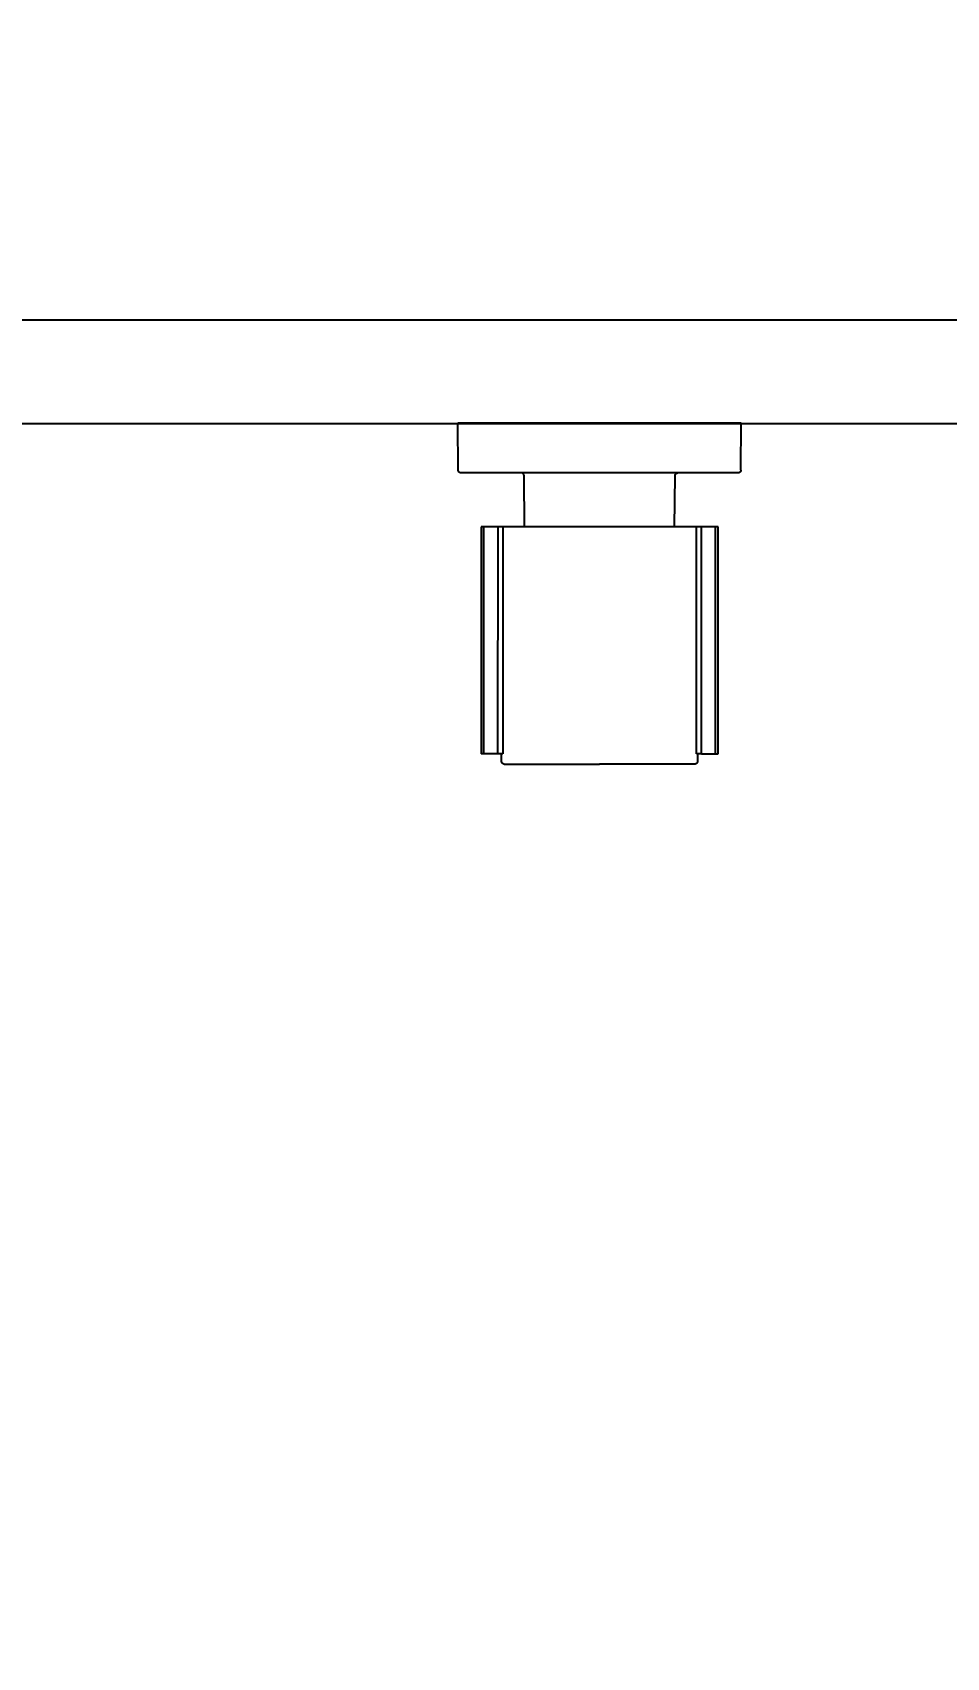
# Model space of a CAD drawing. Header units: metres. Extents: x 198 to 412, y -54 to 17.
# Drawn here: x 258.7554 to 258.9327, y -1.9623 to -1.647 of the extents above; entities that cross this region are included whole.
import ezdxf

# ---------------------------------------------------------------- set-up
doc = ezdxf.new("R2010")
doc.units = ezdxf.units.M
doc.header["$LTSCALE"] = 10
for name, color, linetype in [('02', 2, 'Continuous'), ('A-MUROS', 6, 'Continuous'), ('A-Revoques', 1, 'Continuous'), ('TCOTA', 1, 'Continuous'), ('TM-REVEST', 252, 'Continuous')]:
    doc.layers.add(name, color=color, linetype=linetype)
doc.styles.add('ARIAL', font='arial.ttf')
doc.dimstyles.new('ST-COTA-25', dxfattribs={"dimscale": 0.25, "dimtxt": 0.18, "dimasz": 0.1, "dimexe": 0.18, "dimexo": 0.0625, "dimgap": 0.09, "dimtad": 1, "dimzin": 4, "dimdsep": 46, "dimtxsty": 'ARIAL', "dimblk1": 'COTA_N', "dimblk2": 'COTA_N', "dimsah": 1, "dimcen": 0.09, "dimclrd": 8, "dimclre": 8, "dimclrt": 1, "dimadec": 0, "dimazin": 0, "dimtfac": 1, "dimtix": 1, "dimtmove": 0, "dimatfit": 3, "dimldrblk": 'COTA_N', "dimfxl": 0.18, "dimtolj": 1, "dimtzin": 0, "dimarcsym": 0})

# ---------------------------------------------------------------- blocks, each defined once
blk = doc.blocks.new('A$C4ADF6893')
for p, q in [((-0.1285, 0), (-0.101, 0)), ((-0.12842, -0.0092), (-0.1285, 0)), ((-0.101, 0), (-0.0735, 0)), ((-0.07358, -0.0092), (-0.0735, 0)), ((-0.12842, -0.00922), (-0.12842, -0.0092)), ((-0.12842, -0.00924), (-0.12842, -0.00922)), ((-0.12842, -0.00926), (-0.12842, -0.00924)), ((-0.12841, -0.00927), (-0.12842, -0.00926)), ((-0.12841, -0.00929), (-0.12841, -0.00927)), ((-0.12841, -0.00931), (-0.12841, -0.00929)), ((-0.1284, -0.00932), (-0.12841, -0.00931)), ((-0.1284, -0.00934), (-0.1284, -0.00932)), ((-0.12839, -0.00936), (-0.1284, -0.00934)), ((-0.12839, -0.00937), (-0.12839, -0.00936)), ((-0.12838, -0.00939), (-0.12839, -0.00937)), ((-0.12838, -0.00941), (-0.12838, -0.00939)), ((-0.12837, -0.00942), (-0.12838, -0.00941)), ((-0.12836, -0.00944), (-0.12837, -0.00942)), ((-0.12835, -0.00945), (-0.12836, -0.00944)), ((-0.12834, -0.00947), (-0.12835, -0.00945)), ((-0.07365, -0.00945), (-0.07366, -0.00947)), ((-0.07364, -0.00944), (-0.07365, -0.00945)), ((-0.07363, -0.00942), (-0.07364, -0.00944)), ((-0.07362, -0.00941), (-0.07363, -0.00942)), ((-0.07361, -0.00937), (-0.07362, -0.00939)), ((-0.07362, -0.00939), (-0.07362, -0.00941)), ((-0.0736, -0.00934), (-0.07361, -0.00936)), ((-0.07361, -0.00936), (-0.07361, -0.00937)), ((-0.07359, -0.00931), (-0.0736, -0.00932)), ((-0.0736, -0.00932), (-0.0736, -0.00934)), ((-0.07358, -0.00926), (-0.07359, -0.00927)), ((-0.07359, -0.00927), (-0.07359, -0.00929)), ((-0.07359, -0.00929), (-0.07359, -0.00931)), ((-0.07358, -0.0092), (-0.07358, -0.00922)), ((-0.07358, -0.00922), (-0.07358, -0.00924)), ((-0.07358, -0.00924), (-0.07358, -0.00926)), ((-0.12833, -0.00948), (-0.12834, -0.00947)), ((-0.12832, -0.0095), (-0.12833, -0.00948)), ((-0.12831, -0.00951), (-0.12832, -0.0095)), ((-0.1283, -0.00952), (-0.12831, -0.00951)), ((-0.12829, -0.00954), (-0.1283, -0.00952)), ((-0.12828, -0.00955), (-0.12829, -0.00954)), ((-0.12827, -0.00956), (-0.12828, -0.00955)), ((-0.12825, -0.00957), (-0.12827, -0.00956)), ((-0.12824, -0.00958), (-0.12825, -0.00957)), ((-0.12823, -0.0096), (-0.12824, -0.00958)), ((-0.12821, -0.00961), (-0.12823, -0.0096)), ((-0.1282, -0.00962), (-0.12821, -0.00961)), ((-0.12818, -0.00962), (-0.1282, -0.00962)), ((-0.12817, -0.00963), (-0.12818, -0.00962)), ((-0.12815, -0.00964), (-0.12817, -0.00963)), ((-0.12814, -0.00965), (-0.12815, -0.00964)), ((-0.12812, -0.00966), (-0.12814, -0.00965)), ((-0.12811, -0.00966), (-0.12812, -0.00966)), ((-0.12809, -0.00967), (-0.12811, -0.00966)), ((-0.12807, -0.00968), (-0.12809, -0.00967)), ((-0.12806, -0.00968), (-0.12807, -0.00968)), ((-0.12804, -0.00969), (-0.12806, -0.00968)), ((-0.12802, -0.00969), (-0.12804, -0.00969)), ((-0.12801, -0.00969), (-0.12802, -0.00969)), ((-0.12799, -0.0097), (-0.12801, -0.00969)), ((-0.12797, -0.0097), (-0.12799, -0.0097)), ((-0.12795, -0.0097), (-0.12797, -0.0097)), ((-0.12794, -0.0097), (-0.12795, -0.0097)), ((-0.12792, -0.0097), (-0.12794, -0.0097)), ((-0.101, -0.0097), (-0.12792, -0.0097)), ((-0.11619, -0.0097), (-0.11621, -0.0097)), ((-0.11617, -0.0097), (-0.11619, -0.0097)), ((-0.11615, -0.00971), (-0.11617, -0.0097)), ((-0.11613, -0.00971), (-0.11615, -0.00971)), ((-0.11611, -0.00972), (-0.11613, -0.00971)), ((-0.11609, -0.00972), (-0.11611, -0.00972)), ((-0.11607, -0.00973), (-0.11609, -0.00972)), ((-0.11605, -0.00973), (-0.11607, -0.00973)), ((-0.11603, -0.00974), (-0.11605, -0.00973)), ((-0.11601, -0.00975), (-0.11603, -0.00974)), ((-0.11599, -0.00976), (-0.11601, -0.00975)), ((-0.11597, -0.00976), (-0.11599, -0.00976)), ((-0.11595, -0.00977), (-0.11597, -0.00976)), ((-0.11594, -0.00978), (-0.11595, -0.00977)), ((-0.11592, -0.00979), (-0.11594, -0.00978)), ((-0.1159, -0.00981), (-0.11592, -0.00979)), ((-0.11589, -0.00982), (-0.1159, -0.00981)), ((-0.11587, -0.00983), (-0.11589, -0.00982)), ((-0.11585, -0.00984), (-0.11587, -0.00983)), ((-0.11584, -0.00986), (-0.11585, -0.00984)), ((-0.11582, -0.00987), (-0.11584, -0.00986)), ((-0.11581, -0.00989), (-0.11582, -0.00987)), ((-0.11579, -0.0099), (-0.11581, -0.00989)), ((-0.11578, -0.00992), (-0.11579, -0.0099)), ((-0.11577, -0.00993), (-0.11578, -0.00992)), ((-0.11576, -0.00995), (-0.11577, -0.00993)), ((-0.11574, -0.00997), (-0.11576, -0.00995)), ((-0.11573, -0.00998), (-0.11574, -0.00997)), ((-0.11572, -0.01), (-0.11573, -0.00998)), ((-0.11571, -0.01002), (-0.11572, -0.01)), ((-0.1157, -0.01004), (-0.11571, -0.01002)), ((-0.1157, -0.01006), (-0.1157, -0.01004)), ((-0.11569, -0.01007), (-0.1157, -0.01006)), ((-0.11568, -0.01009), (-0.11569, -0.01007)), ((-0.11567, -0.01011), (-0.11568, -0.01009)), ((-0.11567, -0.01013), (-0.11567, -0.01011)), ((-0.11566, -0.01015), (-0.11567, -0.01013)), ((-0.11566, -0.01017), (-0.11566, -0.01015)), ((-0.11565, -0.01019), (-0.11566, -0.01017)), ((-0.11565, -0.01021), (-0.11565, -0.01019)), ((-0.11565, -0.01023), (-0.11565, -0.01021)), ((-0.11564, -0.01025), (-0.11565, -0.01023)), ((-0.11564, -0.01027), (-0.11564, -0.01025)), ((-0.11564, -0.01029), (-0.11564, -0.01027)), ((-0.11556, -0.0202), (-0.11564, -0.01029)), ((-0.07408, -0.0097), (-0.101, -0.0097)), ((-0.08644, -0.0202), (-0.08636, -0.01029)), ((-0.08636, -0.01025), (-0.08635, -0.01023)), ((-0.08636, -0.01027), (-0.08636, -0.01025)), ((-0.08636, -0.01029), (-0.08636, -0.01027)), ((-0.08635, -0.01019), (-0.08634, -0.01017)), ((-0.08635, -0.01021), (-0.08635, -0.01019)), ((-0.08635, -0.01023), (-0.08635, -0.01021)), ((-0.08634, -0.01015), (-0.08633, -0.01013)), ((-0.08634, -0.01017), (-0.08634, -0.01015)), ((-0.08633, -0.01011), (-0.08632, -0.01009)), ((-0.08633, -0.01013), (-0.08633, -0.01011)), ((-0.08632, -0.01009), (-0.08631, -0.01007)), ((-0.08631, -0.01007), (-0.0863, -0.01006)), ((-0.0863, -0.01004), (-0.08629, -0.01002)), ((-0.0863, -0.01006), (-0.0863, -0.01004)), ((-0.08629, -0.01002), (-0.08628, -0.01)), ((-0.08628, -0.01), (-0.08627, -0.00998)), ((-0.08627, -0.00998), (-0.08626, -0.00997)), ((-0.08626, -0.00997), (-0.08624, -0.00995)), ((-0.08624, -0.00995), (-0.08623, -0.00993)), ((-0.08623, -0.00993), (-0.08622, -0.00992)), ((-0.08622, -0.00992), (-0.08621, -0.0099)), ((-0.08621, -0.0099), (-0.08619, -0.00989)), ((-0.08619, -0.00989), (-0.08618, -0.00987)), ((-0.08618, -0.00987), (-0.08616, -0.00986)), ((-0.08616, -0.00986), (-0.08615, -0.00984)), ((-0.08615, -0.00984), (-0.08613, -0.00983)), ((-0.08613, -0.00983), (-0.08611, -0.00982)), ((-0.08611, -0.00982), (-0.0861, -0.00981)), ((-0.0861, -0.00981), (-0.08608, -0.00979)), ((-0.08608, -0.00979), (-0.08606, -0.00978)), ((-0.08606, -0.00978), (-0.08605, -0.00977)), ((-0.08605, -0.00977), (-0.08603, -0.00976)), ((-0.08603, -0.00976), (-0.08601, -0.00976)), ((-0.08601, -0.00976), (-0.08599, -0.00975)), ((-0.08599, -0.00975), (-0.08597, -0.00974)), ((-0.08597, -0.00974), (-0.08595, -0.00973)), ((-0.08595, -0.00973), (-0.08593, -0.00973)), ((-0.08593, -0.00973), (-0.08591, -0.00972)), ((-0.08591, -0.00972), (-0.08589, -0.00972)), ((-0.08589, -0.00972), (-0.08587, -0.00971)), ((-0.08587, -0.00971), (-0.08585, -0.00971)), ((-0.08585, -0.00971), (-0.08583, -0.0097)), ((-0.08583, -0.0097), (-0.08581, -0.0097)), ((-0.08581, -0.0097), (-0.08579, -0.0097)), ((-0.07406, -0.0097), (-0.07408, -0.0097)), ((-0.07405, -0.0097), (-0.07406, -0.0097)), ((-0.07403, -0.0097), (-0.07405, -0.0097)), ((-0.07401, -0.0097), (-0.07403, -0.0097)), ((-0.07399, -0.00969), (-0.07401, -0.0097)), ((-0.07398, -0.00969), (-0.07399, -0.00969)), ((-0.07396, -0.00969), (-0.07398, -0.00969)), ((-0.07394, -0.00968), (-0.07396, -0.00969)), ((-0.07393, -0.00968), (-0.07394, -0.00968)), ((-0.07391, -0.00967), (-0.07393, -0.00968)), ((-0.07389, -0.00966), (-0.07391, -0.00967)), ((-0.07388, -0.00966), (-0.07389, -0.00966)), ((-0.07386, -0.00965), (-0.07388, -0.00966)), ((-0.07385, -0.00964), (-0.07386, -0.00965)), ((-0.07383, -0.00963), (-0.07385, -0.00964)), ((-0.07382, -0.00962), (-0.07383, -0.00963)), ((-0.0738, -0.00962), (-0.07382, -0.00962)), ((-0.07379, -0.00961), (-0.0738, -0.00962)), ((-0.07377, -0.0096), (-0.07379, -0.00961)), ((-0.07376, -0.00958), (-0.07377, -0.0096)), ((-0.07375, -0.00957), (-0.07376, -0.00958)), ((-0.07373, -0.00956), (-0.07375, -0.00957)), ((-0.07372, -0.00955), (-0.07373, -0.00956)), ((-0.07371, -0.00954), (-0.07372, -0.00955)), ((-0.0737, -0.00952), (-0.07371, -0.00954)), ((-0.07369, -0.00951), (-0.0737, -0.00952)), ((-0.07368, -0.0095), (-0.07369, -0.00951)), ((-0.07367, -0.00948), (-0.07368, -0.0095)), ((-0.07366, -0.00947), (-0.07367, -0.00948)), ((-0.124, -0.0202), (-0.124, -0.0642)), ((-0.1235, -0.0202), (-0.124, -0.0202)), ((-0.1235, -0.0202), (-0.1235, -0.0642)), ((-0.12077, -0.0202), (-0.1235, -0.0202)), ((-0.12077, -0.0202), (-0.12077, -0.0642)), ((-0.11979, -0.0202), (-0.12077, -0.0202)), ((-0.11979, -0.0202), (-0.11979, -0.0642)), ((-0.101, -0.0202), (-0.11979, -0.0202)), ((-0.08221, -0.0202), (-0.101, -0.0202)), ((-0.08123, -0.0202), (-0.08221, -0.0202)), ((-0.08221, -0.0642), (-0.08221, -0.0202)), ((-0.08123, -0.0642), (-0.08123, -0.0202)), ((-0.0785, -0.0202), (-0.08123, -0.0202)), ((-0.078, -0.0202), (-0.0785, -0.0202)), ((-0.0785, -0.0642), (-0.0785, -0.0202)), ((-0.078, -0.0642), (-0.078, -0.0202)), ((-0.1235, -0.0642), (-0.124, -0.0642)), ((-0.12077, -0.0642), (-0.1235, -0.0642)), ((-0.11979, -0.0642), (-0.12077, -0.0642)), ((-0.12, -0.0657), (-0.12, -0.0642)), ((-0.12, -0.06572), (-0.12, -0.0657)), ((-0.12, -0.06573), (-0.12, -0.06572)), ((-0.12, -0.06575), (-0.12, -0.06573)), ((-0.12, -0.06577), (-0.12, -0.06575)), ((-0.11999, -0.06579), (-0.12, -0.06577)), ((-0.11999, -0.0658), (-0.11999, -0.06579)), ((-0.11999, -0.06582), (-0.11999, -0.0658)), ((-0.11998, -0.06584), (-0.11999, -0.06582)), ((-0.11998, -0.06585), (-0.11998, -0.06584)), ((-0.11997, -0.06587), (-0.11998, -0.06585)), ((-0.11996, -0.06589), (-0.11997, -0.06587)), ((-0.11996, -0.0659), (-0.11996, -0.06589)), ((-0.11995, -0.06592), (-0.11996, -0.0659)), ((-0.11994, -0.06593), (-0.11995, -0.06592)), ((-0.11993, -0.06595), (-0.11994, -0.06593)), ((-0.11992, -0.06596), (-0.11993, -0.06595)), ((-0.11991, -0.06598), (-0.11992, -0.06596)), ((-0.1199, -0.06599), (-0.11991, -0.06598)), ((-0.11989, -0.06601), (-0.1199, -0.06599)), ((-0.11988, -0.06602), (-0.11989, -0.06601)), ((-0.11987, -0.06603), (-0.11988, -0.06602)), ((-0.11986, -0.06605), (-0.11987, -0.06603)), ((-0.11985, -0.06606), (-0.11986, -0.06605)), ((-0.11983, -0.06607), (-0.11985, -0.06606)), ((-0.11982, -0.06608), (-0.11983, -0.06607)), ((-0.11981, -0.06609), (-0.11982, -0.06608)), ((-0.11979, -0.0661), (-0.11981, -0.06609)), ((-0.11978, -0.06611), (-0.11979, -0.0661)), ((-0.11976, -0.06612), (-0.11978, -0.06611)), ((-0.11975, -0.06613), (-0.11976, -0.06612)), ((-0.11973, -0.06614), (-0.11975, -0.06613)), ((-0.11972, -0.06615), (-0.11973, -0.06614)), ((-0.1197, -0.06616), (-0.11972, -0.06615)), ((-0.11969, -0.06616), (-0.1197, -0.06616)), ((-0.11967, -0.06617), (-0.11969, -0.06616)), ((-0.11965, -0.06618), (-0.11967, -0.06617)), ((-0.11964, -0.06618), (-0.11965, -0.06618)), ((-0.11962, -0.06619), (-0.11964, -0.06618)), ((-0.1196, -0.06619), (-0.11962, -0.06619)), ((-0.11959, -0.06619), (-0.1196, -0.06619)), ((-0.11957, -0.0662), (-0.11959, -0.06619)), ((-0.11955, -0.0662), (-0.11957, -0.0662)), ((-0.11953, -0.0662), (-0.11955, -0.0662)), ((-0.11952, -0.0662), (-0.11953, -0.0662)), ((-0.08247, -0.0662), (-0.08248, -0.0662)), ((-0.08245, -0.0662), (-0.08247, -0.0662)), ((-0.08243, -0.0662), (-0.08245, -0.0662)), ((-0.08241, -0.06619), (-0.08243, -0.0662)), ((-0.0824, -0.06619), (-0.08241, -0.06619)), ((-0.08238, -0.06619), (-0.0824, -0.06619)), ((-0.08236, -0.06618), (-0.08238, -0.06619)), ((-0.08235, -0.06618), (-0.08236, -0.06618)), ((-0.08233, -0.06617), (-0.08235, -0.06618)), ((-0.08231, -0.06616), (-0.08233, -0.06617)), ((-0.0823, -0.06616), (-0.08231, -0.06616)), ((-0.08228, -0.06615), (-0.0823, -0.06616)), ((-0.08227, -0.06614), (-0.08228, -0.06615)), ((-0.08225, -0.06613), (-0.08227, -0.06614)), ((-0.08224, -0.06612), (-0.08225, -0.06613)), ((-0.08222, -0.06611), (-0.08224, -0.06612)), ((-0.08221, -0.0661), (-0.08222, -0.06611)), ((-0.08123, -0.0642), (-0.08221, -0.0642)), ((-0.08219, -0.06609), (-0.08221, -0.0661)), ((-0.08218, -0.06608), (-0.08219, -0.06609)), ((-0.08217, -0.06607), (-0.08218, -0.06608)), ((-0.08215, -0.06606), (-0.08217, -0.06607)), ((-0.08214, -0.06605), (-0.08215, -0.06606)), ((-0.08213, -0.06603), (-0.08214, -0.06605)), ((-0.08212, -0.06602), (-0.08213, -0.06603)), ((-0.08211, -0.06601), (-0.08212, -0.06602)), ((-0.0821, -0.06599), (-0.08211, -0.06601)), ((-0.08209, -0.06598), (-0.0821, -0.06599)), ((-0.08208, -0.06596), (-0.08209, -0.06598)), ((-0.08207, -0.06595), (-0.08208, -0.06596)), ((-0.08206, -0.06593), (-0.08207, -0.06595)), ((-0.08205, -0.06592), (-0.08206, -0.06593)), ((-0.08204, -0.0659), (-0.08205, -0.06592)), ((-0.08203, -0.06587), (-0.08204, -0.06589)), ((-0.08204, -0.06589), (-0.08204, -0.0659)), ((-0.08202, -0.06585), (-0.08203, -0.06587)), ((-0.08201, -0.06582), (-0.08202, -0.06584)), ((-0.08202, -0.06584), (-0.08202, -0.06585)), ((-0.082, -0.06577), (-0.08201, -0.06579)), ((-0.08201, -0.06579), (-0.08201, -0.0658)), ((-0.08201, -0.0658), (-0.08201, -0.06582)), ((-0.082, -0.0642), (-0.082, -0.0657)), ((-0.082, -0.0657), (-0.082, -0.06572)), ((-0.082, -0.06572), (-0.082, -0.06573)), ((-0.082, -0.06573), (-0.082, -0.06575)), ((-0.082, -0.06575), (-0.082, -0.06577)), ((-0.08123, -0.0642), (-0.0785, -0.0642)), ((-0.0785, -0.0642), (-0.078, -0.0642)), ((-0.1195, -0.0662), (-0.11952, -0.0662)), ((-0.1195, -0.0662), (-0.101, -0.0662)), ((-0.0825, -0.0662), (-0.101, -0.0662)), ((-0.08248, -0.0662), (-0.0825, -0.0662))]:
    blk.add_line(p, q)
blk = doc.blocks.new('COTA_N')
for p, q in [((0, 0.5), (0, -0.5)), ((-1, 0), (0, 0))]:
    blk.add_line(p, q)
at = {"color": 3, "const_width": 0.065}
blk.add_lwpolyline([(0.141, 0.141), (0.283, 0.283), (0, 0), (-0.141, -0.141), (-0.283, -0.283)], dxfattribs=at)
blk = doc.blocks.new('*D276')
at = {"layer": 'Defpoints', "color": 0, "transparency": 16777216}
for p in [(258.56857, -1.48506), (258.56857, -1.72291), (261.12642, -1.72291)]:
    blk.add_point(p, dxfattribs=at)
at = {"layer": 'TCOTA', "color": 8, "lineweight": -2, "transparency": 16777216}
for p, q in [((258.56857, -1.70729), (258.56857, -1.44006)), ((261.12642, -1.70729), (261.12642, -1.44006)), ((261.10142, -1.48506), (258.59357, -1.48506))]:
    blk.add_line(p, q, dxfattribs=at)
at = {"layer": 'TCOTA', "color": 8, "lineweight": -2, "transparency": 16777216, "xscale": 0.025, "yscale": 0.025, "zscale": 0.025, "rotation": 180}
blk.add_blockref('COTA_N', (258.56857, -1.48506), dxfattribs=at)
at = {"layer": 'TCOTA', "color": 8, "lineweight": -2, "transparency": 16777216, "xscale": 0.025, "yscale": 0.025, "zscale": 0.025}
blk.add_blockref('COTA_N', (261.12642, -1.48506), dxfattribs=at)
at = {"layer": 'TCOTA', "color": 1, "transparency": 16777216, "insert": (259.84749, -1.43958), "char_height": 0.045, "attachment_point": 5, "style": 'ARIAL'}
blk.add_mtext('\\A1;2.56', dxfattribs=at)

msp = doc.modelspace()

# ---------------------------------------------------------------- linework, layer by layer
at = {"layer": 'A-MUROS'}
msp.add_line((261.14125, -1.70288), (258.55357, -1.70288), dxfattribs=at)
at = {"layer": 'A-Revoques'}
msp.add_line((258.56857, -1.72288), (261.12642, -1.72291), dxfattribs=at)
at = {"layer": 'TM-REVEST'}
msp.add_lwpolyline([(258.56857, -2.32056), (258.56857, -1.72288), (258.96857, -1.72288), (258.96857, -2.32056), (258.56857, -2.32056)], dxfattribs=at)

# ---------------------------------------------------------------- block references
at = {"layer": '02', "rotation": 359.9994161379321}
msp.add_blockref('A$C4ADF6893', (258.96643, -1.72276), dxfattribs=at)

# ---------------------------------------------------------------- dimensions: what is measured, and where the dimension line sits
at = {"layer": 'TCOTA'}
dim = msp.add_linear_dim(base=(258.56857, -1.48506), p1=(261.12642, -1.72291), p2=(258.56857, -1.72291), dimstyle='ST-COTA-25', dxfattribs=at)
dim.commit()
dim.dimension.update_dxf_attribs({"geometry": '*D276', "text_midpoint": (259.84749, -1.43958)})

doc.saveas('drawing.dxf')
